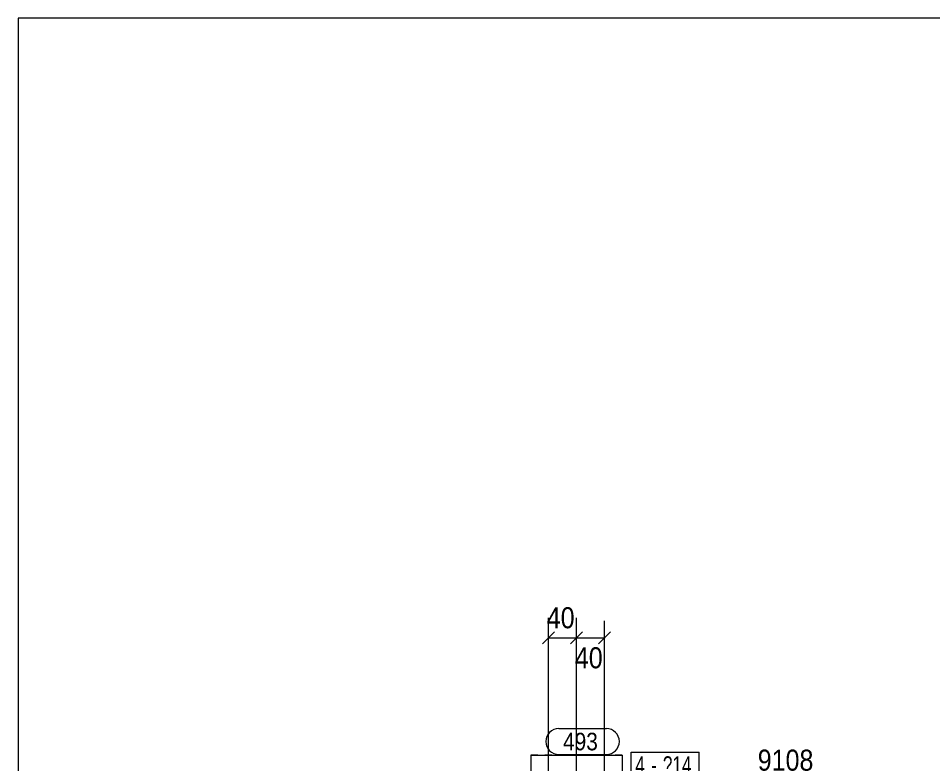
# Model space of a CAD drawing. Header units: millimetres. Extents: x 2 to 579, y 1 to 825.
# Drawn here: x 5 to 135.3, y 718.7 to 825 of the extents above; entities that cross this region are included whole.
import ezdxf

# ---------------------------------------------------------------- set-up
doc = ezdxf.new("R2010")
doc.units = ezdxf.units.MM
doc.linetypes.add('XKITLINE00', pattern=[0])
doc.linetypes.add('XKITLINE01', pattern=[4, 1, -1, 1, -1])
for name, color, linetype, lineweight in [('BoltMark', 7, 'Continuous', 0), ('Dimensions', 7, 'Continuous', 0), ('DrawingSheet', 5, 'Continuous', 0), ('Part', 2, 'Continuous', 0), ('PartMark', 7, 'Continuous', 0)]:
    doc.layers.add(name, color=color, linetype=linetype, lineweight=lineweight)
doc.styles.add('ARIAL', font='ARIAL.TTF')
doc.styles.add('ARIAL_NARROW', font='ARIALN.TTF')

# ---------------------------------------------------------------- blocks, each defined once
blk = doc.blocks.new('*A44')
at = {"layer": 'Part', "color": 2, "linetype": 'XKITLINE00', "lineweight": 0}
for p, q in [((77.95, 720.05), (77.95, 710.68)), ((77.95, 720.05), (90.95, 720.05)), ((90.95, 720.05), (90.95, 710.68))]:
    blk.add_line(p, q, dxfattribs=at)
at = {"layer": 'Part', "color": 7, "linetype": 'XKITLINE01', "lineweight": 0}
for p, q in [((90.95, 720.05), (77.95, 720.05)), ((77.95, 710.68), (77.95, 695.05)), ((90.95, 710.68), (90.95, 695.05)), ((90.95, 695.05), (77.95, 695.05)), ((77.95, 695.05), (90.95, 695.05))]:
    blk.add_line(p, q, dxfattribs=at)
blk = doc.blocks.new('*A69')
at = {"layer": 'DrawingSheet', "color": 5, "linetype": 'XKITLINE00', "lineweight": 0}
for p, q in [((579, 825), (5, 825)), ((5, 825), (5, 5))]:
    blk.add_line(p, q, dxfattribs=at)
blk = doc.blocks.new('*A124')
at = {"layer": 'Dimensions', "color": 7, "linetype": 'XKITLINE00', "lineweight": 0}
for p, q in [((81.45, 716.65), (122.85, 716.65)), ((119.6, 717.5), (121.3, 715.8)), ((120.45, 701.42), (120.45, 716.65)), ((95.45, 701.42), (122.85, 701.42)), ((119.6, 702.27), (121.3, 700.57))]:
    blk.add_line(p, q, dxfattribs=at)
at = {"layer": 'Dimensions', "color": 3}
for p in [(120.45, 716.65), (120.45, 701.42)]:
    blk.add_point(p, dxfattribs=at)
at = {"layer": 'Dimensions', "color": 3, "style": 'ARIAL', "width": 0.85}
blk.add_text('9108', height=3, dxfattribs=at).set_placement((110.25, 717.85))
blk.add_text('152', height=3, rotation=90.0002, dxfattribs=at).set_placement((119.1, 705.7))
blk = doc.blocks.new('*A127')
at = {"layer": 'Dimensions', "color": 7, "linetype": 'XKITLINE00', "lineweight": 0}
for p, q in [((80.45, 717.65), (80.45, 739.63)), ((84.45, 702.42), (84.45, 739.63)), ((81.3, 737.63), (79.6, 735.93)), ((85.3, 737.63), (83.6, 735.93)), ((80.45, 736.78), (84.45, 736.78))]:
    blk.add_line(p, q, dxfattribs=at)
at = {"layer": 'Dimensions', "color": 3}
for p in [(80.45, 736.78), (84.45, 736.78)]:
    blk.add_point(p, dxfattribs=at)
at = {"layer": 'Dimensions', "color": 3, "style": 'ARIAL', "width": 0.85}
blk.add_text('40', height=3, dxfattribs=at).set_placement((80.22, 738.13))
blk = doc.blocks.new('*A128')
at = {"layer": 'Dimensions', "color": 7, "linetype": 'XKITLINE00', "lineweight": 0}
for p, q in [((84.45, 702.42), (84.45, 739.18)), ((88.45, 717.65), (88.45, 739.18)), ((85.3, 737.63), (83.6, 735.93)), ((89.3, 737.63), (87.6, 735.93)), ((84.45, 736.78), (88.45, 736.78))]:
    blk.add_line(p, q, dxfattribs=at)
at = {"layer": 'Dimensions', "color": 3}
for p in [(84.45, 736.78), (88.45, 736.78)]:
    blk.add_point(p, dxfattribs=at)
at = {"layer": 'Dimensions', "color": 3, "style": 'ARIAL', "width": 0.85}
blk.add_text('40', height=3, dxfattribs=at).set_placement((84.22, 732.43))
blk = doc.blocks.new('*A134')
at = {"layer": 'BoltMark', "color": 7, "linetype": 'XKITLINE00', "lineweight": 0}
for p, q in [((92.22, 720.5), (101.91, 720.5)), ((92.22, 716.8), (92.22, 720.5)), ((101.91, 716.8), (101.91, 720.5)), ((88.45, 716.65), (92.22, 716.8)), ((92.22, 716.8), (101.91, 716.8))]:
    blk.add_line(p, q, dxfattribs=at)
at = {"layer": 'BoltMark', "color": 3, "style": 'ARIAL_NARROW', "width": 0.85}
for s, p in [('4', (92.82, 717.4)), ('?14', (96.75, 717.4)), ('-', (95.09, 717.4))]:
    blk.add_text(s, height=2.5, dxfattribs=at).set_placement(p)
blk = doc.blocks.new('*A138')
at = {"layer": 'PartMark', "color": 7, "linetype": 'XKITLINE00', "lineweight": 0}
for p, q in [((81.94, 723.85), (88.7, 723.85)), ((81.94, 720.15), (88.7, 720.15))]:
    blk.add_line(p, q, dxfattribs=at)
for centre, start, end in [((81.94, 722), 90, 270), ((88.7, 722), 270, 90)]:
    blk.add_arc(centre, 1.85, start, end, dxfattribs=at)
at = {"layer": 'PartMark', "color": 3, "style": 'ARIAL', "width": 0.85}
blk.add_text('493', height=2.5, dxfattribs=at).set_placement((82.54, 720.75))

msp = doc.modelspace()

# ---------------------------------------------------------------- block references
at = {"lineweight": 0}
for name in ['*A69', '*A127', '*A128', '*A138', '*A124', '*A44', '*A134']:
    msp.add_blockref(name, (0, 0), dxfattribs=at)

doc.saveas('drawing.dxf')
